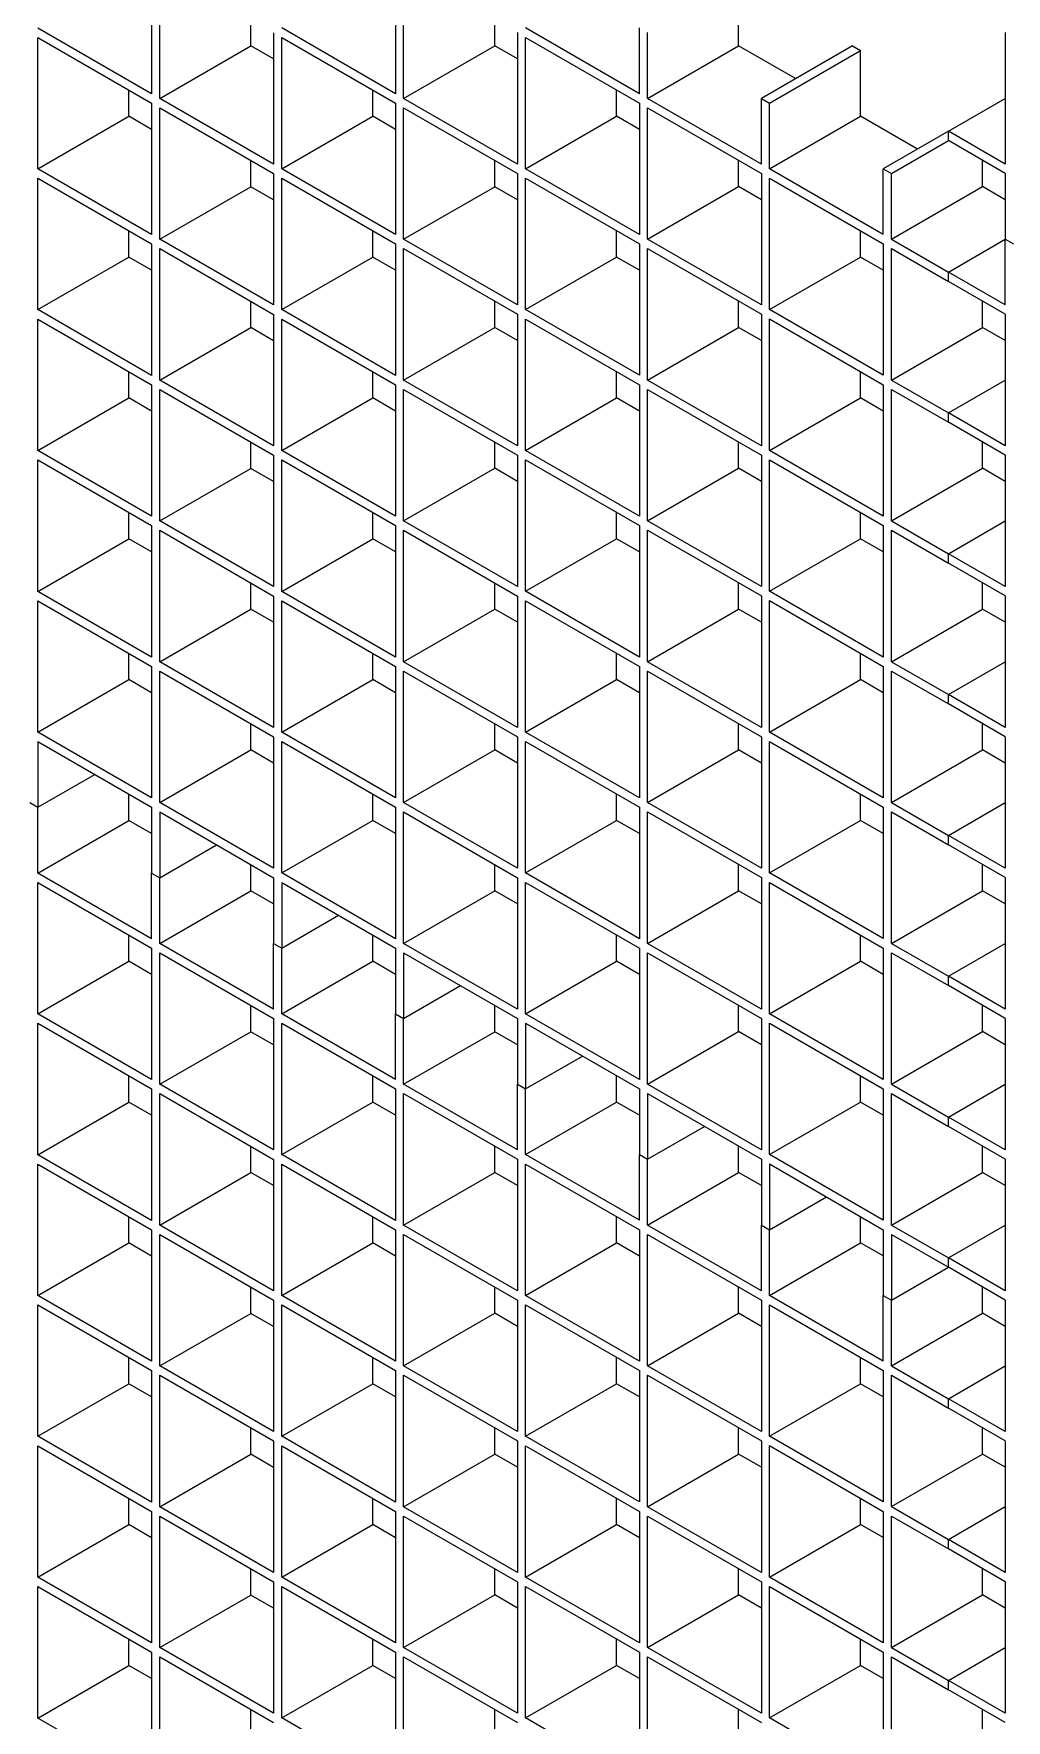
# Model space of a CAD drawing. Header units: millimetres. Extents: x -2042 to 12482, y -7966 to 2297.
# Drawn here: x 3255.1 to 3465.8, y -7031.4 to -6665.9 of the extents above; entities that cross this region are included whole.
import ezdxf

# ---------------------------------------------------------------- set-up
doc = ezdxf.new("R2010")
doc.units = ezdxf.units.MM

msp = doc.modelspace()

# ---------------------------------------------------------------- linework, layer by layer
at = {"linetype": 'Continuous'}
for p, q in [((3280.63, -6650.39), (3280.63, -6678.88)), ((3282.39, -6679.89), (3282.39, -6651.41)), ((3333.48, -6650.39), (3333.48, -6678.87)), ((3335.24, -6679.89), (3335.24, -6651.4)), ((3407.83, -6668.49), (3407.83, -6654.25)), ((3280.63, -6678.88), (3255.96, -6664.64)), ((3302.12, -6668.5), (3302.12, -6662.8)), ((3307.05, -6665.65), (3307.05, -6694.13)), ((3333.48, -6678.87), (3308.82, -6664.63)), ((3354.98, -6668.5), (3354.98, -6662.8)), ((3359.91, -6665.64), (3359.91, -6694.13)), ((3386.34, -6678.87), (3361.67, -6664.63)), ((3386.34, -6678.87), (3386.34, -6664.62)), ((3388.1, -6679.88), (3388.1, -6665.64)), ((3465.62, -6665.63), (3465.62, -6694.12)), ((3255.96, -6695.16), (3255.96, -6666.67)), ((3255.96, -6666.67), (3280.63, -6680.91)), ((3282.39, -6679.89), (3302.12, -6668.5)), ((3307.05, -6671.35), (3302.12, -6668.5)), ((3308.82, -6695.15), (3308.82, -6666.67)), ((3308.82, -6666.67), (3333.48, -6680.91)), ((3335.24, -6679.89), (3354.98, -6668.5)), ((3359.91, -6671.34), (3354.98, -6668.5)), ((3361.67, -6695.15), (3361.67, -6666.66)), ((3361.67, -6666.66), (3386.34, -6680.9)), ((3388.1, -6679.88), (3407.83, -6668.49)), ((3420.17, -6675.61), (3407.83, -6668.49)), ((3432.5, -6668.49), (3412.77, -6679.88)), ((3414.53, -6680.9), (3434.26, -6669.51)), ((3432.5, -6668.49), (3434.26, -6669.51)), ((3434.26, -6683.75), (3434.26, -6669.51)), ((3275.69, -6683.76), (3275.69, -6678.06)), ((3307.05, -6694.13), (3282.39, -6679.89)), ((3328.55, -6683.76), (3328.55, -6678.06)), ((3359.91, -6694.13), (3335.24, -6679.89)), ((3381.41, -6683.75), (3381.41, -6678.05)), ((3412.77, -6694.12), (3388.1, -6679.88)), ((3412.77, -6694.12), (3412.77, -6679.88)), ((3412.77, -6679.88), (3414.53, -6680.9)), ((3414.53, -6695.14), (3414.53, -6680.9)), ((3453.29, -6687), (3465.62, -6679.88)), ((3255.96, -6695.16), (3275.69, -6683.76)), ((3280.63, -6686.61), (3275.69, -6683.76)), ((3280.63, -6680.91), (3280.63, -6709.39)), ((3282.39, -6710.41), (3282.39, -6681.93)), ((3282.39, -6681.93), (3307.05, -6696.17)), ((3308.82, -6695.15), (3328.55, -6683.76)), ((3333.48, -6686.61), (3328.55, -6683.76)), ((3333.48, -6680.91), (3333.48, -6709.39)), ((3335.24, -6710.41), (3335.24, -6681.92)), ((3335.24, -6681.92), (3359.91, -6696.16)), ((3361.67, -6695.15), (3381.41, -6683.75)), ((3386.34, -6686.6), (3381.41, -6683.75)), ((3386.34, -6680.9), (3386.34, -6709.38)), ((3388.1, -6710.4), (3388.1, -6681.92)), ((3388.1, -6681.92), (3412.77, -6696.16)), ((3414.53, -6695.14), (3434.26, -6683.75)), ((3446.59, -6690.87), (3434.26, -6683.75)), ((3453.29, -6687), (3439.2, -6695.14)), ((3453.29, -6689.03), (3453.29, -6687)), ((3465.62, -6694.12), (3453.29, -6687)), ((3440.96, -6696.16), (3453.29, -6689.03)), ((3465.62, -6696.15), (3453.29, -6689.03)), ((3280.63, -6709.39), (3255.96, -6695.16)), ((3302.12, -6699.02), (3302.12, -6693.32)), ((3333.48, -6709.39), (3308.82, -6695.15)), ((3354.98, -6699.02), (3354.98, -6693.31)), ((3386.34, -6709.38), (3361.67, -6695.15)), ((3407.83, -6699.01), (3407.83, -6693.31)), ((3439.2, -6709.38), (3414.53, -6695.14)), ((3439.2, -6709.38), (3439.2, -6695.14)), ((3439.2, -6695.14), (3440.96, -6696.16)), ((3460.69, -6699.01), (3460.69, -6693.3)), ((3255.96, -6725.67), (3255.96, -6697.19)), ((3255.96, -6697.19), (3280.63, -6711.43)), ((3282.39, -6710.41), (3302.12, -6699.02)), ((3307.05, -6701.87), (3302.12, -6699.02)), ((3307.05, -6696.17), (3307.05, -6724.65)), ((3308.82, -6725.67), (3308.82, -6697.19)), ((3308.82, -6697.19), (3333.48, -6711.42)), ((3335.24, -6710.41), (3354.98, -6699.02)), ((3359.91, -6701.86), (3354.98, -6699.02)), ((3359.91, -6696.16), (3359.91, -6724.65)), ((3361.67, -6725.66), (3361.67, -6697.18)), ((3361.67, -6697.18), (3386.34, -6711.42)), ((3388.1, -6710.4), (3407.83, -6699.01)), ((3412.77, -6701.86), (3407.83, -6699.01)), ((3412.77, -6696.16), (3412.77, -6724.64)), ((3414.53, -6725.66), (3414.53, -6697.18)), ((3414.53, -6697.18), (3439.2, -6711.41)), ((3440.96, -6710.4), (3440.96, -6696.16)), ((3440.96, -6710.4), (3460.69, -6699.01)), ((3465.62, -6701.85), (3460.69, -6699.01)), ((3465.62, -6696.15), (3465.62, -6710.39)), ((3275.69, -6714.28), (3275.69, -6708.58)), ((3328.55, -6714.28), (3328.55, -6708.58)), ((3381.41, -6714.27), (3381.41, -6708.57)), ((3434.26, -6714.27), (3434.26, -6708.57)), ((3280.63, -6711.43), (3280.63, -6739.91)), ((3307.05, -6724.65), (3282.39, -6710.41)), ((3282.39, -6740.93), (3282.39, -6712.45)), ((3282.39, -6712.45), (3307.05, -6726.69)), ((3333.48, -6711.42), (3333.48, -6739.91)), ((3359.91, -6724.65), (3335.24, -6710.41)), ((3335.24, -6740.93), (3335.24, -6712.44)), ((3335.24, -6712.44), (3359.91, -6726.68)), ((3386.34, -6711.42), (3386.34, -6739.9)), ((3412.77, -6724.64), (3388.1, -6710.4)), ((3388.1, -6740.92), (3388.1, -6712.44)), ((3388.1, -6712.44), (3412.77, -6726.68)), ((3439.2, -6711.41), (3439.2, -6739.9)), ((3440.96, -6710.4), (3453.29, -6717.52)), ((3440.96, -6712.43), (3453.29, -6719.55)), ((3440.96, -6740.92), (3440.96, -6712.43)), ((3453.29, -6717.52), (3465.62, -6710.4)), ((3465.62, -6724.64), (3465.62, -6710.39)), ((3465.62, -6710.39), (3467.39, -6711.41)), ((3255.96, -6725.67), (3275.69, -6714.28)), ((3280.63, -6717.13), (3275.69, -6714.28)), ((3308.82, -6725.67), (3328.55, -6714.28)), ((3333.48, -6717.12), (3328.55, -6714.28)), ((3361.67, -6725.66), (3381.41, -6714.27)), ((3386.34, -6717.12), (3381.41, -6714.27)), ((3414.53, -6725.66), (3434.26, -6714.27)), ((3439.2, -6717.12), (3434.26, -6714.27)), ((3453.29, -6719.55), (3453.29, -6717.52)), ((3465.62, -6724.64), (3453.29, -6717.52)), ((3465.62, -6726.67), (3453.29, -6719.55)), ((3302.12, -6729.54), (3302.12, -6723.84)), ((3354.98, -6729.53), (3354.98, -6723.83)), ((3407.83, -6729.53), (3407.83, -6723.83)), ((3460.69, -6729.52), (3460.69, -6723.82)), ((3280.63, -6739.91), (3255.96, -6725.67)), ((3255.96, -6756.19), (3255.96, -6727.71)), ((3255.96, -6727.71), (3280.63, -6741.95)), ((3307.05, -6726.69), (3307.05, -6755.17)), ((3333.48, -6739.91), (3308.82, -6725.67)), ((3308.82, -6756.19), (3308.82, -6727.7)), ((3308.82, -6727.7), (3333.48, -6741.94)), ((3359.91, -6726.68), (3359.91, -6755.17)), ((3386.34, -6739.9), (3361.67, -6725.66)), ((3361.67, -6756.18), (3361.67, -6727.7)), ((3361.67, -6727.7), (3386.34, -6741.94)), ((3412.77, -6726.68), (3412.77, -6755.16)), ((3439.2, -6739.9), (3414.53, -6725.66)), ((3414.53, -6756.18), (3414.53, -6727.69)), ((3414.53, -6727.69), (3439.2, -6741.93)), ((3465.62, -6726.67), (3465.62, -6755.16)), ((3282.39, -6740.93), (3302.12, -6729.54)), ((3307.05, -6732.39), (3302.12, -6729.54)), ((3335.24, -6740.93), (3354.98, -6729.53)), ((3359.91, -6732.38), (3354.98, -6729.53)), ((3388.1, -6740.92), (3407.83, -6729.53)), ((3412.77, -6732.38), (3407.83, -6729.53)), ((3440.96, -6740.92), (3460.69, -6729.52)), ((3465.62, -6732.37), (3460.69, -6729.52)), ((3275.69, -6744.8), (3275.69, -6739.1)), ((3328.55, -6744.8), (3328.55, -6739.1)), ((3381.41, -6744.79), (3381.41, -6739.09)), ((3434.26, -6744.79), (3434.26, -6739.09)), ((3280.63, -6741.95), (3280.63, -6770.43)), ((3307.05, -6755.17), (3282.39, -6740.93)), ((3282.39, -6771.45), (3282.39, -6742.97)), ((3282.39, -6742.97), (3307.05, -6757.2)), ((3333.48, -6741.94), (3333.48, -6770.43)), ((3359.91, -6755.17), (3335.24, -6740.93)), ((3335.24, -6771.44), (3335.24, -6742.96)), ((3335.24, -6742.96), (3359.91, -6757.2)), ((3386.34, -6741.94), (3386.34, -6770.42)), ((3412.77, -6755.16), (3388.1, -6740.92)), ((3388.1, -6771.44), (3388.1, -6742.96)), ((3388.1, -6742.96), (3412.77, -6757.2)), ((3439.2, -6741.93), (3439.2, -6770.42)), ((3440.96, -6740.92), (3453.29, -6748.04)), ((3440.96, -6742.95), (3453.29, -6750.07)), ((3440.96, -6771.43), (3440.96, -6742.95)), ((3453.29, -6748.04), (3465.62, -6740.92)), ((3255.96, -6756.19), (3275.69, -6744.8)), ((3280.63, -6747.65), (3275.69, -6744.8)), ((3308.82, -6756.19), (3328.55, -6744.8)), ((3333.48, -6747.64), (3328.55, -6744.8)), ((3361.67, -6756.18), (3381.41, -6744.79)), ((3386.34, -6747.64), (3381.41, -6744.79)), ((3414.53, -6756.18), (3434.26, -6744.79)), ((3439.2, -6747.63), (3434.26, -6744.79)), ((3453.29, -6750.07), (3453.29, -6748.04)), ((3465.62, -6755.16), (3453.29, -6748.04)), ((3465.62, -6757.19), (3453.29, -6750.07)), ((3280.63, -6770.43), (3255.96, -6756.19)), ((3302.12, -6760.06), (3302.12, -6754.36)), ((3307.05, -6757.2), (3307.05, -6785.69)), ((3333.48, -6770.43), (3308.82, -6756.19)), ((3354.98, -6760.05), (3354.98, -6754.35)), ((3359.91, -6757.2), (3359.91, -6785.68)), ((3386.34, -6770.42), (3361.67, -6756.18)), ((3407.83, -6760.05), (3407.83, -6754.35)), ((3412.77, -6757.2), (3412.77, -6785.68)), ((3439.2, -6770.42), (3414.53, -6756.18)), ((3460.69, -6760.04), (3460.69, -6754.34)), ((3465.62, -6757.19), (3465.62, -6785.67)), ((3255.96, -6786.71), (3255.96, -6758.23)), ((3255.96, -6758.23), (3280.63, -6772.47)), ((3282.39, -6771.45), (3302.12, -6760.06)), ((3307.05, -6762.91), (3302.12, -6760.06)), ((3308.82, -6786.71), (3308.82, -6758.22)), ((3308.82, -6758.22), (3333.48, -6772.46)), ((3335.24, -6771.44), (3354.98, -6760.05)), ((3359.91, -6762.9), (3354.98, -6760.05)), ((3361.67, -6786.7), (3361.67, -6758.22)), ((3361.67, -6758.22), (3386.34, -6772.46)), ((3388.1, -6771.44), (3407.83, -6760.05)), ((3412.77, -6762.9), (3407.83, -6760.05)), ((3414.53, -6786.7), (3414.53, -6758.21)), ((3414.53, -6758.21), (3439.2, -6772.45)), ((3440.96, -6771.43), (3460.69, -6760.04)), ((3465.62, -6762.89), (3460.69, -6760.04)), ((3275.69, -6775.32), (3275.69, -6769.62)), ((3307.05, -6785.69), (3282.39, -6771.45)), ((3328.55, -6775.31), (3328.55, -6769.61)), ((3359.91, -6785.68), (3335.24, -6771.44)), ((3381.41, -6775.31), (3381.41, -6769.61)), ((3412.77, -6785.68), (3388.1, -6771.44)), ((3434.26, -6775.3), (3434.26, -6769.6)), ((3440.96, -6771.43), (3453.29, -6778.55)), ((3453.29, -6778.55), (3465.62, -6771.43)), ((3255.96, -6786.71), (3275.69, -6775.32)), ((3280.63, -6778.17), (3275.69, -6775.32)), ((3280.63, -6772.47), (3280.63, -6800.95)), ((3282.39, -6801.97), (3282.39, -6773.48)), ((3282.39, -6773.48), (3307.05, -6787.72)), ((3308.82, -6786.71), (3328.55, -6775.31)), ((3333.48, -6778.16), (3328.55, -6775.31)), ((3333.48, -6772.46), (3333.48, -6800.95)), ((3335.24, -6801.96), (3335.24, -6773.48)), ((3335.24, -6773.48), (3359.91, -6787.72)), ((3361.67, -6786.7), (3381.41, -6775.31)), ((3386.34, -6778.16), (3381.41, -6775.31)), ((3386.34, -6772.46), (3386.34, -6800.94)), ((3388.1, -6801.96), (3388.1, -6773.47)), ((3388.1, -6773.47), (3412.77, -6787.71)), ((3414.53, -6786.7), (3434.26, -6775.3)), ((3439.2, -6778.15), (3434.26, -6775.3)), ((3439.2, -6772.45), (3439.2, -6800.94)), ((3440.96, -6773.47), (3453.29, -6780.59)), ((3440.96, -6801.95), (3440.96, -6773.47)), ((3453.29, -6780.59), (3453.29, -6778.55)), ((3465.62, -6785.67), (3453.29, -6778.55)), ((3465.62, -6787.71), (3453.29, -6780.59)), ((3280.63, -6800.95), (3255.96, -6786.71)), ((3302.12, -6790.58), (3302.12, -6784.88)), ((3333.48, -6800.95), (3308.82, -6786.71)), ((3354.98, -6790.57), (3354.98, -6784.87)), ((3386.34, -6800.94), (3361.67, -6786.7)), ((3407.83, -6790.57), (3407.83, -6784.87)), ((3439.2, -6800.94), (3414.53, -6786.7)), ((3460.69, -6790.56), (3460.69, -6784.86)), ((3255.96, -6817.23), (3255.96, -6788.75)), ((3255.96, -6788.75), (3280.63, -6802.99)), ((3307.05, -6787.72), (3307.05, -6816.21)), ((3308.82, -6817.22), (3308.82, -6788.74)), ((3308.82, -6788.74), (3333.48, -6802.98)), ((3359.91, -6787.72), (3359.91, -6816.2)), ((3361.67, -6817.22), (3361.67, -6788.74)), ((3361.67, -6788.74), (3386.34, -6802.98)), ((3412.77, -6787.71), (3412.77, -6816.2)), ((3414.53, -6817.21), (3414.53, -6788.73)), ((3414.53, -6788.73), (3439.2, -6802.97)), ((3465.62, -6787.71), (3465.62, -6816.19)), ((3282.39, -6801.97), (3302.12, -6790.58)), ((3307.05, -6793.42), (3302.12, -6790.58)), ((3335.24, -6801.96), (3354.98, -6790.57)), ((3359.91, -6793.42), (3354.98, -6790.57)), ((3388.1, -6801.96), (3407.83, -6790.57)), ((3412.77, -6793.41), (3407.83, -6790.57)), ((3440.96, -6801.95), (3460.69, -6790.56)), ((3465.62, -6793.41), (3460.69, -6790.56)), ((3275.69, -6805.84), (3275.69, -6800.14)), ((3328.55, -6805.83), (3328.55, -6800.13)), ((3381.41, -6805.83), (3381.41, -6800.13)), ((3434.26, -6805.82), (3434.26, -6800.12)), ((3280.63, -6802.99), (3280.63, -6831.47)), ((3307.05, -6816.21), (3282.39, -6801.97)), ((3282.39, -6832.49), (3282.39, -6804)), ((3282.39, -6804), (3307.05, -6818.24)), ((3333.48, -6802.98), (3333.48, -6831.46)), ((3359.91, -6816.2), (3335.24, -6801.96)), ((3335.24, -6832.48), (3335.24, -6804)), ((3335.24, -6804), (3359.91, -6818.24)), ((3386.34, -6802.98), (3386.34, -6831.46)), ((3412.77, -6816.2), (3388.1, -6801.96)), ((3388.1, -6832.48), (3388.1, -6803.99)), ((3388.1, -6803.99), (3412.77, -6818.23)), ((3439.2, -6802.97), (3439.2, -6831.45)), ((3440.96, -6801.95), (3453.29, -6809.07)), ((3440.96, -6803.99), (3453.29, -6811.11)), ((3440.96, -6832.47), (3440.96, -6803.99)), ((3453.29, -6809.07), (3465.62, -6801.95)), ((3255.96, -6817.23), (3275.69, -6805.84)), ((3280.63, -6808.69), (3275.69, -6805.84)), ((3308.82, -6817.22), (3328.55, -6805.83)), ((3333.48, -6808.68), (3328.55, -6805.83)), ((3361.67, -6817.22), (3381.41, -6805.83)), ((3386.34, -6808.68), (3381.41, -6805.83)), ((3414.53, -6817.21), (3434.26, -6805.82)), ((3439.2, -6808.67), (3434.26, -6805.82)), ((3453.29, -6811.11), (3453.29, -6809.07)), ((3465.62, -6816.19), (3453.29, -6809.07)), ((3465.62, -6818.23), (3453.29, -6811.11)), ((3302.12, -6821.09), (3302.12, -6815.39)), ((3354.98, -6821.09), (3354.98, -6815.39)), ((3407.83, -6821.08), (3407.83, -6815.38)), ((3460.69, -6821.08), (3460.69, -6815.38)), ((3280.63, -6831.47), (3255.96, -6817.23)), ((3255.96, -6819.26), (3280.63, -6833.5)), ((3255.96, -6819.26), (3255.96, -6833.51)), ((3307.05, -6818.24), (3307.05, -6846.73)), ((3333.48, -6831.46), (3308.82, -6817.22)), ((3308.82, -6847.74), (3308.82, -6819.26)), ((3308.82, -6819.26), (3333.48, -6833.5)), ((3359.91, -6818.24), (3359.91, -6846.72)), ((3386.34, -6831.46), (3361.67, -6817.22)), ((3361.67, -6847.74), (3361.67, -6819.25)), ((3361.67, -6819.25), (3386.34, -6833.49)), ((3412.77, -6818.23), (3412.77, -6846.72)), ((3439.2, -6831.45), (3414.53, -6817.21)), ((3414.53, -6847.73), (3414.53, -6819.25)), ((3414.53, -6819.25), (3439.2, -6833.49)), ((3465.62, -6818.23), (3465.62, -6846.71)), ((3282.39, -6832.49), (3302.12, -6821.09)), ((3307.05, -6823.94), (3302.12, -6821.09)), ((3335.24, -6832.48), (3354.98, -6821.09)), ((3359.91, -6823.94), (3354.98, -6821.09)), ((3388.1, -6832.48), (3407.83, -6821.08)), ((3412.77, -6823.93), (3407.83, -6821.08)), ((3440.96, -6832.47), (3460.69, -6821.08)), ((3465.62, -6823.93), (3460.69, -6821.08)), ((3255.96, -6833.51), (3268.29, -6826.38)), ((3275.69, -6836.36), (3275.69, -6830.66)), ((3328.55, -6836.35), (3328.55, -6830.65)), ((3381.41, -6836.35), (3381.41, -6830.65)), ((3434.26, -6836.34), (3434.26, -6830.64)), ((3254.2, -6832.49), (3255.96, -6833.51)), ((3255.96, -6847.75), (3255.96, -6833.51)), ((3280.63, -6833.5), (3280.63, -6847.75)), ((3307.05, -6846.73), (3282.39, -6832.49)), ((3333.48, -6833.5), (3333.48, -6861.98)), ((3359.91, -6846.72), (3335.24, -6832.48)), ((3386.34, -6833.49), (3386.34, -6861.98)), ((3412.77, -6846.72), (3388.1, -6832.48)), ((3439.2, -6833.49), (3439.2, -6861.97)), ((3440.96, -6832.47), (3453.29, -6839.59)), ((3453.29, -6839.59), (3465.62, -6832.47)), ((3255.96, -6847.75), (3275.69, -6836.36)), ((3280.63, -6839.2), (3275.69, -6836.36)), ((3282.39, -6834.52), (3307.05, -6848.76)), ((3282.39, -6834.52), (3282.39, -6848.76)), ((3308.82, -6847.74), (3328.55, -6836.35)), ((3333.48, -6839.2), (3328.55, -6836.35)), ((3335.24, -6863), (3335.24, -6834.52)), ((3335.24, -6834.52), (3359.91, -6848.76)), ((3361.67, -6847.74), (3381.41, -6836.35)), ((3386.34, -6839.19), (3381.41, -6836.35)), ((3388.1, -6862.99), (3388.1, -6834.51)), ((3388.1, -6834.51), (3412.77, -6848.75)), ((3414.53, -6847.73), (3434.26, -6836.34)), ((3439.2, -6839.19), (3434.26, -6836.34)), ((3440.96, -6862.99), (3440.96, -6834.51)), ((3440.96, -6834.51), (3453.29, -6841.63)), ((3282.39, -6848.76), (3294.72, -6841.64)), ((3453.29, -6841.63), (3453.29, -6839.59)), ((3465.62, -6846.71), (3453.29, -6839.59)), ((3465.62, -6848.75), (3453.29, -6841.63)), ((3280.63, -6861.99), (3255.96, -6847.75)), ((3280.63, -6861.99), (3280.63, -6847.75)), ((3280.63, -6847.75), (3282.39, -6848.76)), ((3282.39, -6863), (3282.39, -6848.76)), ((3302.12, -6851.61), (3302.12, -6845.91)), ((3307.05, -6848.76), (3307.05, -6863)), ((3333.48, -6861.98), (3308.82, -6847.74)), ((3354.98, -6851.61), (3354.98, -6845.91)), ((3359.91, -6848.76), (3359.91, -6877.24)), ((3386.34, -6861.98), (3361.67, -6847.74)), ((3407.83, -6851.6), (3407.83, -6845.9)), ((3412.77, -6848.75), (3412.77, -6877.23)), ((3439.2, -6861.97), (3414.53, -6847.73)), ((3460.69, -6851.6), (3460.69, -6845.9)), ((3465.62, -6848.75), (3465.62, -6877.23)), ((3255.96, -6878.27), (3255.96, -6849.78)), ((3255.96, -6849.78), (3280.63, -6864.02)), ((3282.39, -6863), (3302.12, -6851.61)), ((3307.05, -6854.46), (3302.12, -6851.61)), ((3308.82, -6849.78), (3333.48, -6864.02)), ((3308.82, -6849.78), (3308.82, -6864.02)), ((3335.24, -6863), (3354.98, -6851.61)), ((3359.91, -6854.46), (3354.98, -6851.61)), ((3361.67, -6878.26), (3361.67, -6849.77)), ((3361.67, -6849.77), (3386.34, -6864.01)), ((3388.1, -6862.99), (3407.83, -6851.6)), ((3412.77, -6854.45), (3407.83, -6851.6)), ((3414.53, -6878.25), (3414.53, -6849.77)), ((3414.53, -6849.77), (3439.2, -6864.01)), ((3440.96, -6862.99), (3460.69, -6851.6)), ((3465.62, -6854.45), (3460.69, -6851.6)), ((3308.82, -6864.02), (3321.15, -6856.9)), ((3275.69, -6866.87), (3275.69, -6861.17)), ((3307.05, -6877.24), (3282.39, -6863)), ((3307.05, -6877.24), (3307.05, -6863)), ((3307.05, -6863), (3308.82, -6864.02)), ((3328.55, -6866.87), (3328.55, -6861.17)), ((3359.91, -6877.24), (3335.24, -6863)), ((3381.41, -6866.86), (3381.41, -6861.16)), ((3412.77, -6877.23), (3388.1, -6862.99)), ((3434.26, -6866.86), (3434.26, -6861.16)), ((3440.96, -6862.99), (3453.29, -6870.11)), ((3453.29, -6870.11), (3465.62, -6862.99)), ((3255.96, -6878.27), (3275.69, -6866.87)), ((3280.63, -6869.72), (3275.69, -6866.87)), ((3280.63, -6864.02), (3280.63, -6892.51)), ((3282.39, -6893.52), (3282.39, -6865.04)), ((3282.39, -6865.04), (3307.05, -6879.28)), ((3308.82, -6878.26), (3308.82, -6864.02)), ((3308.82, -6878.26), (3328.55, -6866.87)), ((3333.48, -6869.72), (3328.55, -6866.87)), ((3333.48, -6864.02), (3333.48, -6878.26)), ((3335.24, -6865.03), (3359.91, -6879.27)), ((3335.24, -6865.03), (3335.24, -6879.28)), ((3361.67, -6878.26), (3381.41, -6866.86)), ((3386.34, -6869.71), (3381.41, -6866.86)), ((3386.34, -6864.01), (3386.34, -6892.5)), ((3388.1, -6893.51), (3388.1, -6865.03)), ((3388.1, -6865.03), (3412.77, -6879.27)), ((3414.53, -6878.25), (3434.26, -6866.86)), ((3439.2, -6869.71), (3434.26, -6866.86)), ((3439.2, -6864.01), (3439.2, -6892.49)), ((3440.96, -6865.02), (3453.29, -6872.14)), ((3440.96, -6893.51), (3440.96, -6865.02)), ((3453.29, -6872.14), (3453.29, -6870.11)), ((3465.62, -6877.23), (3453.29, -6870.11)), ((3335.24, -6879.28), (3347.58, -6872.16)), ((3465.62, -6879.26), (3453.29, -6872.14)), ((3302.12, -6882.13), (3302.12, -6876.43)), ((3354.98, -6882.13), (3354.98, -6876.43)), ((3386.34, -6892.5), (3361.67, -6878.26)), ((3407.83, -6882.12), (3407.83, -6876.42)), ((3439.2, -6892.49), (3414.53, -6878.25)), ((3460.69, -6882.12), (3460.69, -6876.42)), ((3280.63, -6892.51), (3255.96, -6878.27)), ((3255.96, -6908.79), (3255.96, -6880.3)), ((3255.96, -6880.3), (3280.63, -6894.54)), ((3307.05, -6879.28), (3307.05, -6907.76)), ((3333.48, -6892.5), (3308.82, -6878.26)), ((3308.82, -6908.78), (3308.82, -6880.3)), ((3308.82, -6880.3), (3333.48, -6894.54)), ((3333.48, -6892.5), (3333.48, -6878.26)), ((3333.48, -6878.26), (3335.24, -6879.28)), ((3335.24, -6893.52), (3335.24, -6879.28)), ((3359.91, -6879.27), (3359.91, -6893.52)), ((3361.67, -6880.29), (3386.34, -6894.53)), ((3361.67, -6880.29), (3361.67, -6894.53)), ((3412.77, -6879.27), (3412.77, -6907.75)), ((3414.53, -6908.77), (3414.53, -6880.29)), ((3414.53, -6880.29), (3439.2, -6894.53)), ((3465.62, -6879.26), (3465.62, -6907.75)), ((3282.39, -6893.52), (3302.12, -6882.13)), ((3307.05, -6884.98), (3302.12, -6882.13)), ((3335.24, -6893.52), (3354.98, -6882.13)), ((3359.91, -6884.97), (3354.98, -6882.13)), ((3388.1, -6893.51), (3407.83, -6882.12)), ((3412.77, -6884.97), (3407.83, -6882.12)), ((3440.96, -6893.51), (3460.69, -6882.12)), ((3465.62, -6884.96), (3460.69, -6882.12)), ((3361.67, -6894.53), (3374.01, -6887.41)), ((3275.69, -6897.39), (3275.69, -6891.69)), ((3328.55, -6897.39), (3328.55, -6891.69)), ((3381.41, -6897.38), (3381.41, -6891.68)), ((3434.26, -6897.38), (3434.26, -6891.68)), ((3280.63, -6894.54), (3280.63, -6923.02)), ((3307.05, -6907.76), (3282.39, -6893.52)), ((3282.39, -6924.04), (3282.39, -6895.56)), ((3282.39, -6895.56), (3307.05, -6909.8)), ((3333.48, -6894.54), (3333.48, -6923.02)), ((3359.91, -6907.76), (3335.24, -6893.52)), ((3335.24, -6924.04), (3335.24, -6895.55)), ((3335.24, -6895.55), (3359.91, -6909.79)), ((3359.91, -6907.76), (3359.91, -6893.52)), ((3359.91, -6893.52), (3361.67, -6894.53)), ((3361.67, -6908.78), (3361.67, -6894.53)), ((3386.34, -6894.53), (3386.34, -6908.77)), ((3412.77, -6907.75), (3388.1, -6893.51)), ((3388.1, -6895.55), (3412.77, -6909.79)), ((3388.1, -6895.55), (3388.1, -6909.79)), ((3439.2, -6894.53), (3439.2, -6923.01)), ((3440.96, -6893.51), (3453.29, -6900.63)), ((3440.96, -6895.54), (3453.29, -6902.66)), ((3440.96, -6924.03), (3440.96, -6895.54)), ((3453.29, -6900.63), (3465.62, -6893.51)), ((3255.96, -6908.79), (3275.69, -6897.39)), ((3280.63, -6900.24), (3275.69, -6897.39)), ((3308.82, -6908.78), (3328.55, -6897.39)), ((3333.48, -6900.24), (3328.55, -6897.39)), ((3361.67, -6908.78), (3381.41, -6897.38)), ((3386.34, -6900.23), (3381.41, -6897.38)), ((3414.53, -6908.77), (3434.26, -6897.38)), ((3439.2, -6900.23), (3434.26, -6897.38)), ((3388.1, -6909.79), (3400.44, -6902.67)), ((3453.29, -6902.66), (3453.29, -6900.63)), ((3465.62, -6907.75), (3453.29, -6900.63)), ((3465.62, -6909.78), (3453.29, -6902.66)), ((3302.12, -6912.65), (3302.12, -6906.95)), ((3354.98, -6912.65), (3354.98, -6906.94)), ((3407.83, -6912.64), (3407.83, -6906.94)), ((3460.69, -6912.64), (3460.69, -6906.93)), ((3280.63, -6923.02), (3255.96, -6908.79)), ((3255.96, -6939.3), (3255.96, -6910.82)), ((3255.96, -6910.82), (3280.63, -6925.06)), ((3307.05, -6909.8), (3307.05, -6938.28)), ((3333.48, -6923.02), (3308.82, -6908.78)), ((3308.82, -6939.3), (3308.82, -6910.81)), ((3308.82, -6910.81), (3333.48, -6925.05)), ((3359.91, -6909.79), (3359.91, -6938.28)), ((3386.34, -6923.01), (3361.67, -6908.78)), ((3361.67, -6939.29), (3361.67, -6910.81)), ((3361.67, -6910.81), (3386.34, -6925.05)), ((3386.34, -6923.01), (3386.34, -6908.77)), ((3386.34, -6908.77), (3388.1, -6909.79)), ((3388.1, -6924.03), (3388.1, -6909.79)), ((3412.77, -6909.79), (3412.77, -6924.03)), ((3439.2, -6923.01), (3414.53, -6908.77)), ((3414.53, -6910.8), (3439.2, -6925.04)), ((3414.53, -6910.8), (3414.53, -6925.05)), ((3465.62, -6909.78), (3465.62, -6938.27)), ((3282.39, -6924.04), (3302.12, -6912.65)), ((3307.05, -6915.5), (3302.12, -6912.65)), ((3335.24, -6924.04), (3354.98, -6912.65)), ((3359.91, -6915.49), (3354.98, -6912.65)), ((3388.1, -6924.03), (3407.83, -6912.64)), ((3412.77, -6915.49), (3407.83, -6912.64)), ((3440.96, -6924.03), (3460.69, -6912.64)), ((3465.62, -6915.48), (3460.69, -6912.64)), ((3414.53, -6925.05), (3426.86, -6917.93)), ((3275.69, -6927.91), (3275.69, -6922.21)), ((3280.63, -6925.06), (3280.63, -6953.54)), ((3307.05, -6938.28), (3282.39, -6924.04)), ((3328.55, -6927.91), (3328.55, -6922.21)), ((3333.48, -6925.05), (3333.48, -6953.54)), ((3359.91, -6938.28), (3335.24, -6924.04)), ((3381.41, -6927.9), (3381.41, -6922.2)), ((3386.34, -6925.05), (3386.34, -6953.53)), ((3412.77, -6938.27), (3388.1, -6924.03)), ((3412.77, -6938.27), (3412.77, -6924.03)), ((3412.77, -6924.03), (3414.53, -6925.05)), ((3414.53, -6939.29), (3414.53, -6925.05)), ((3434.26, -6927.9), (3434.26, -6922.2)), ((3439.2, -6925.04), (3439.2, -6939.29)), ((3440.96, -6924.03), (3453.29, -6931.15)), ((3453.29, -6931.15), (3465.62, -6924.03)), ((3255.96, -6939.3), (3275.69, -6927.91)), ((3280.63, -6930.76), (3275.69, -6927.91)), ((3282.39, -6954.56), (3282.39, -6926.08)), ((3282.39, -6926.08), (3307.05, -6940.32)), ((3308.82, -6939.3), (3328.55, -6927.91)), ((3333.48, -6930.75), (3328.55, -6927.91)), ((3335.24, -6954.56), (3335.24, -6926.07)), ((3335.24, -6926.07), (3359.91, -6940.31)), ((3361.67, -6939.29), (3381.41, -6927.9)), ((3386.34, -6930.75), (3381.41, -6927.9)), ((3388.1, -6954.55), (3388.1, -6926.07)), ((3388.1, -6926.07), (3412.77, -6940.31)), ((3414.53, -6939.29), (3434.26, -6927.9)), ((3439.2, -6930.74), (3434.26, -6927.9)), ((3440.96, -6926.06), (3453.29, -6933.18)), ((3440.96, -6926.06), (3440.96, -6940.3)), ((3453.29, -6933.18), (3453.29, -6931.15)), ((3465.62, -6938.27), (3453.29, -6931.15)), ((3440.96, -6940.3), (3453.29, -6933.18)), ((3465.62, -6940.3), (3453.29, -6933.18)), ((3280.63, -6953.54), (3255.96, -6939.3)), ((3302.12, -6943.17), (3302.12, -6937.47)), ((3307.05, -6940.32), (3307.05, -6968.8)), ((3333.48, -6953.54), (3308.82, -6939.3)), ((3354.98, -6943.16), (3354.98, -6937.46)), ((3359.91, -6940.31), (3359.91, -6968.8)), ((3386.34, -6953.53), (3361.67, -6939.29)), ((3407.83, -6943.16), (3407.83, -6937.46)), ((3412.77, -6940.31), (3412.77, -6968.79)), ((3439.2, -6953.53), (3414.53, -6939.29)), ((3439.2, -6953.53), (3439.2, -6939.29)), ((3439.2, -6939.29), (3440.96, -6940.3)), ((3440.96, -6954.55), (3440.96, -6940.3)), ((3460.69, -6943.15), (3460.69, -6937.45)), ((3465.62, -6940.3), (3465.62, -6968.79)), ((3255.96, -6969.82), (3255.96, -6941.34)), ((3255.96, -6941.34), (3280.63, -6955.58)), ((3282.39, -6954.56), (3302.12, -6943.17)), ((3307.05, -6946.02), (3302.12, -6943.17)), ((3308.82, -6969.82), (3308.82, -6941.33)), ((3308.82, -6941.33), (3333.48, -6955.57)), ((3335.24, -6954.56), (3354.98, -6943.16)), ((3359.91, -6946.01), (3354.98, -6943.16)), ((3361.67, -6969.81), (3361.67, -6941.33)), ((3361.67, -6941.33), (3386.34, -6955.57)), ((3388.1, -6954.55), (3407.83, -6943.16)), ((3412.77, -6946.01), (3407.83, -6943.16)), ((3414.53, -6969.81), (3414.53, -6941.32)), ((3414.53, -6941.32), (3439.2, -6955.56)), ((3440.96, -6954.55), (3460.69, -6943.15)), ((3465.62, -6946), (3460.69, -6943.15)), ((3275.69, -6958.43), (3275.69, -6952.73)), ((3307.05, -6968.8), (3282.39, -6954.56)), ((3328.55, -6958.43), (3328.55, -6952.72)), ((3359.91, -6968.8), (3335.24, -6954.56)), ((3381.41, -6958.42), (3381.41, -6952.72)), ((3412.77, -6968.79), (3388.1, -6954.55)), ((3434.26, -6958.42), (3434.26, -6952.71)), ((3440.96, -6954.55), (3453.29, -6961.67)), ((3453.29, -6961.67), (3465.62, -6954.55)), ((3255.96, -6969.82), (3275.69, -6958.43)), ((3280.63, -6961.28), (3275.69, -6958.43)), ((3280.63, -6955.58), (3280.63, -6984.06)), ((3282.39, -6985.08), (3282.39, -6956.6)), ((3282.39, -6956.6), (3307.05, -6970.83)), ((3308.82, -6969.82), (3328.55, -6958.43)), ((3333.48, -6961.27), (3328.55, -6958.43)), ((3333.48, -6955.57), (3333.48, -6984.06)), ((3335.24, -6985.07), (3335.24, -6956.59)), ((3335.24, -6956.59), (3359.91, -6970.83)), ((3361.67, -6969.81), (3381.41, -6958.42)), ((3386.34, -6961.27), (3381.41, -6958.42)), ((3386.34, -6955.57), (3386.34, -6984.05)), ((3388.1, -6985.07), (3388.1, -6956.59)), ((3388.1, -6956.59), (3412.77, -6970.82)), ((3414.53, -6969.81), (3434.26, -6958.42)), ((3439.2, -6961.26), (3434.26, -6958.42)), ((3439.2, -6955.56), (3439.2, -6984.05)), ((3440.96, -6956.58), (3453.29, -6963.7)), ((3440.96, -6985.06), (3440.96, -6956.58)), ((3453.29, -6963.7), (3453.29, -6961.67)), ((3465.62, -6968.79), (3453.29, -6961.67)), ((3465.62, -6970.82), (3453.29, -6963.7)), ((3302.12, -6973.69), (3302.12, -6967.99)), ((3354.98, -6973.68), (3354.98, -6967.98)), ((3407.83, -6973.68), (3407.83, -6967.98)), ((3460.69, -6973.67), (3460.69, -6967.97)), ((3280.63, -6984.06), (3255.96, -6969.82)), ((3255.96, -7000.34), (3255.96, -6971.86)), ((3255.96, -6971.86), (3280.63, -6986.1)), ((3307.05, -6970.83), (3307.05, -6999.32)), ((3333.48, -6984.06), (3308.82, -6969.82)), ((3308.82, -7000.34), (3308.82, -6971.85)), ((3308.82, -6971.85), (3333.48, -6986.09)), ((3359.91, -6970.83), (3359.91, -6999.31)), ((3386.34, -6984.05), (3361.67, -6969.81)), ((3361.67, -7000.33), (3361.67, -6971.85)), ((3361.67, -6971.85), (3386.34, -6986.09)), ((3412.77, -6970.82), (3412.77, -6999.31)), ((3439.2, -6984.05), (3414.53, -6969.81)), ((3414.53, -7000.33), (3414.53, -6971.84)), ((3414.53, -6971.84), (3439.2, -6986.08)), ((3465.62, -6970.82), (3465.62, -6999.3)), ((3282.39, -6985.08), (3302.12, -6973.69)), ((3307.05, -6976.54), (3302.12, -6973.69)), ((3335.24, -6985.07), (3354.98, -6973.68)), ((3359.91, -6976.53), (3354.98, -6973.68)), ((3388.1, -6985.07), (3407.83, -6973.68)), ((3412.77, -6976.53), (3407.83, -6973.68)), ((3440.96, -6985.06), (3460.69, -6973.67)), ((3465.62, -6976.52), (3460.69, -6973.67)), ((3275.69, -6988.95), (3275.69, -6983.25)), ((3328.55, -6988.94), (3328.55, -6983.24)), ((3381.41, -6988.94), (3381.41, -6983.24)), ((3434.26, -6988.93), (3434.26, -6983.23)), ((3280.63, -6986.1), (3280.63, -7014.58)), ((3307.05, -6999.32), (3282.39, -6985.08)), ((3282.39, -7015.6), (3282.39, -6987.11)), ((3282.39, -6987.11), (3307.05, -7001.35)), ((3333.48, -6986.09), (3333.48, -7014.58)), ((3359.91, -6999.31), (3335.24, -6985.07)), ((3335.24, -7015.59), (3335.24, -6987.11)), ((3335.24, -6987.11), (3359.91, -7001.35)), ((3386.34, -6986.09), (3386.34, -7014.57)), ((3412.77, -6999.31), (3388.1, -6985.07)), ((3388.1, -7015.59), (3388.1, -6987.1)), ((3388.1, -6987.1), (3412.77, -7001.34)), ((3439.2, -6986.08), (3439.2, -7014.57)), ((3440.96, -6985.06), (3453.29, -6992.18)), ((3440.96, -6987.1), (3453.29, -6994.22)), ((3440.96, -7015.58), (3440.96, -6987.1)), ((3453.29, -6992.18), (3465.62, -6985.06)), ((3255.96, -7000.34), (3275.69, -6988.95)), ((3280.63, -6991.8), (3275.69, -6988.95)), ((3308.82, -7000.34), (3328.55, -6988.94)), ((3333.48, -6991.79), (3328.55, -6988.94)), ((3361.67, -7000.33), (3381.41, -6988.94)), ((3386.34, -6991.79), (3381.41, -6988.94)), ((3414.53, -7000.33), (3434.26, -6988.93)), ((3439.2, -6991.78), (3434.26, -6988.93)), ((3453.29, -6994.22), (3453.29, -6992.18)), ((3465.62, -6999.3), (3453.29, -6992.18)), ((3465.62, -7001.34), (3453.29, -6994.22)), ((3302.12, -7004.21), (3302.12, -6998.51)), ((3354.98, -7004.2), (3354.98, -6998.5)), ((3407.83, -7004.2), (3407.83, -6998.5)), ((3460.69, -7004.19), (3460.69, -6998.49)), ((3280.63, -7014.58), (3255.96, -7000.34)), ((3255.96, -7030.86), (3255.96, -7002.38)), ((3255.96, -7002.38), (3280.63, -7016.62)), ((3307.05, -7001.35), (3307.05, -7029.84)), ((3333.48, -7014.58), (3308.82, -7000.34)), ((3308.82, -7030.85), (3308.82, -7002.37)), ((3308.82, -7002.37), (3333.48, -7016.61)), ((3359.91, -7001.35), (3359.91, -7029.83)), ((3386.34, -7014.57), (3361.67, -7000.33)), ((3361.67, -7030.85), (3361.67, -7002.37)), ((3361.67, -7002.37), (3386.34, -7016.61)), ((3412.77, -7001.34), (3412.77, -7029.83)), ((3439.2, -7014.57), (3414.53, -7000.33)), ((3414.53, -7030.84), (3414.53, -7002.36)), ((3414.53, -7002.36), (3439.2, -7016.6)), ((3465.62, -7001.34), (3465.62, -7029.82)), ((3282.39, -7015.6), (3302.12, -7004.21)), ((3307.05, -7007.05), (3302.12, -7004.21)), ((3335.24, -7015.59), (3354.98, -7004.2)), ((3359.91, -7007.05), (3354.98, -7004.2)), ((3388.1, -7015.59), (3407.83, -7004.2)), ((3412.77, -7007.04), (3407.83, -7004.2)), ((3440.96, -7015.58), (3460.69, -7004.19)), ((3465.62, -7007.04), (3460.69, -7004.19)), ((3275.69, -7019.47), (3275.69, -7013.77)), ((3280.63, -7016.62), (3280.63, -7045.1)), ((3307.05, -7029.84), (3282.39, -7015.6)), ((3328.55, -7019.46), (3328.55, -7013.76)), ((3333.48, -7016.61), (3333.48, -7045.09)), ((3359.91, -7029.83), (3335.24, -7015.59)), ((3381.41, -7019.46), (3381.41, -7013.76)), ((3386.34, -7016.61), (3386.34, -7045.09)), ((3412.77, -7029.83), (3388.1, -7015.59)), ((3434.26, -7019.45), (3434.26, -7013.75)), ((3439.2, -7016.6), (3439.2, -7045.08)), ((3440.96, -7015.58), (3453.29, -7022.7)), ((3453.29, -7022.7), (3465.62, -7015.58)), ((3255.96, -7030.86), (3275.69, -7019.47)), ((3280.63, -7022.32), (3275.69, -7019.47)), ((3282.39, -7046.12), (3282.39, -7017.63)), ((3282.39, -7017.63), (3307.05, -7031.87)), ((3308.82, -7030.85), (3328.55, -7019.46)), ((3333.48, -7022.31), (3328.55, -7019.46)), ((3335.24, -7046.11), (3335.24, -7017.63)), ((3335.24, -7017.63), (3359.91, -7031.87)), ((3361.67, -7030.85), (3381.41, -7019.46)), ((3386.34, -7022.31), (3381.41, -7019.46)), ((3388.1, -7046.11), (3388.1, -7017.62)), ((3388.1, -7017.62), (3412.77, -7031.86)), ((3414.53, -7030.84), (3434.26, -7019.45)), ((3439.2, -7022.3), (3434.26, -7019.45)), ((3440.96, -7017.62), (3453.29, -7024.74)), ((3440.96, -7046.1), (3440.96, -7017.62)), ((3453.29, -7024.74), (3453.29, -7022.7)), ((3465.62, -7029.82), (3453.29, -7022.7)), ((3465.62, -7031.86), (3453.29, -7024.74)), ((3280.63, -7045.1), (3255.96, -7030.86)), ((3302.12, -7034.72), (3302.12, -7029.02)), ((3333.48, -7045.09), (3308.82, -7030.85)), ((3354.98, -7034.72), (3354.98, -7029.02)), ((3386.34, -7045.09), (3361.67, -7030.85)), ((3407.83, -7034.71), (3407.83, -7029.01)), ((3439.2, -7045.08), (3414.53, -7030.84)), ((3460.69, -7034.71), (3460.69, -7029.01))]:
    msp.add_line(p, q, dxfattribs=at)

doc.saveas('drawing.dxf')
